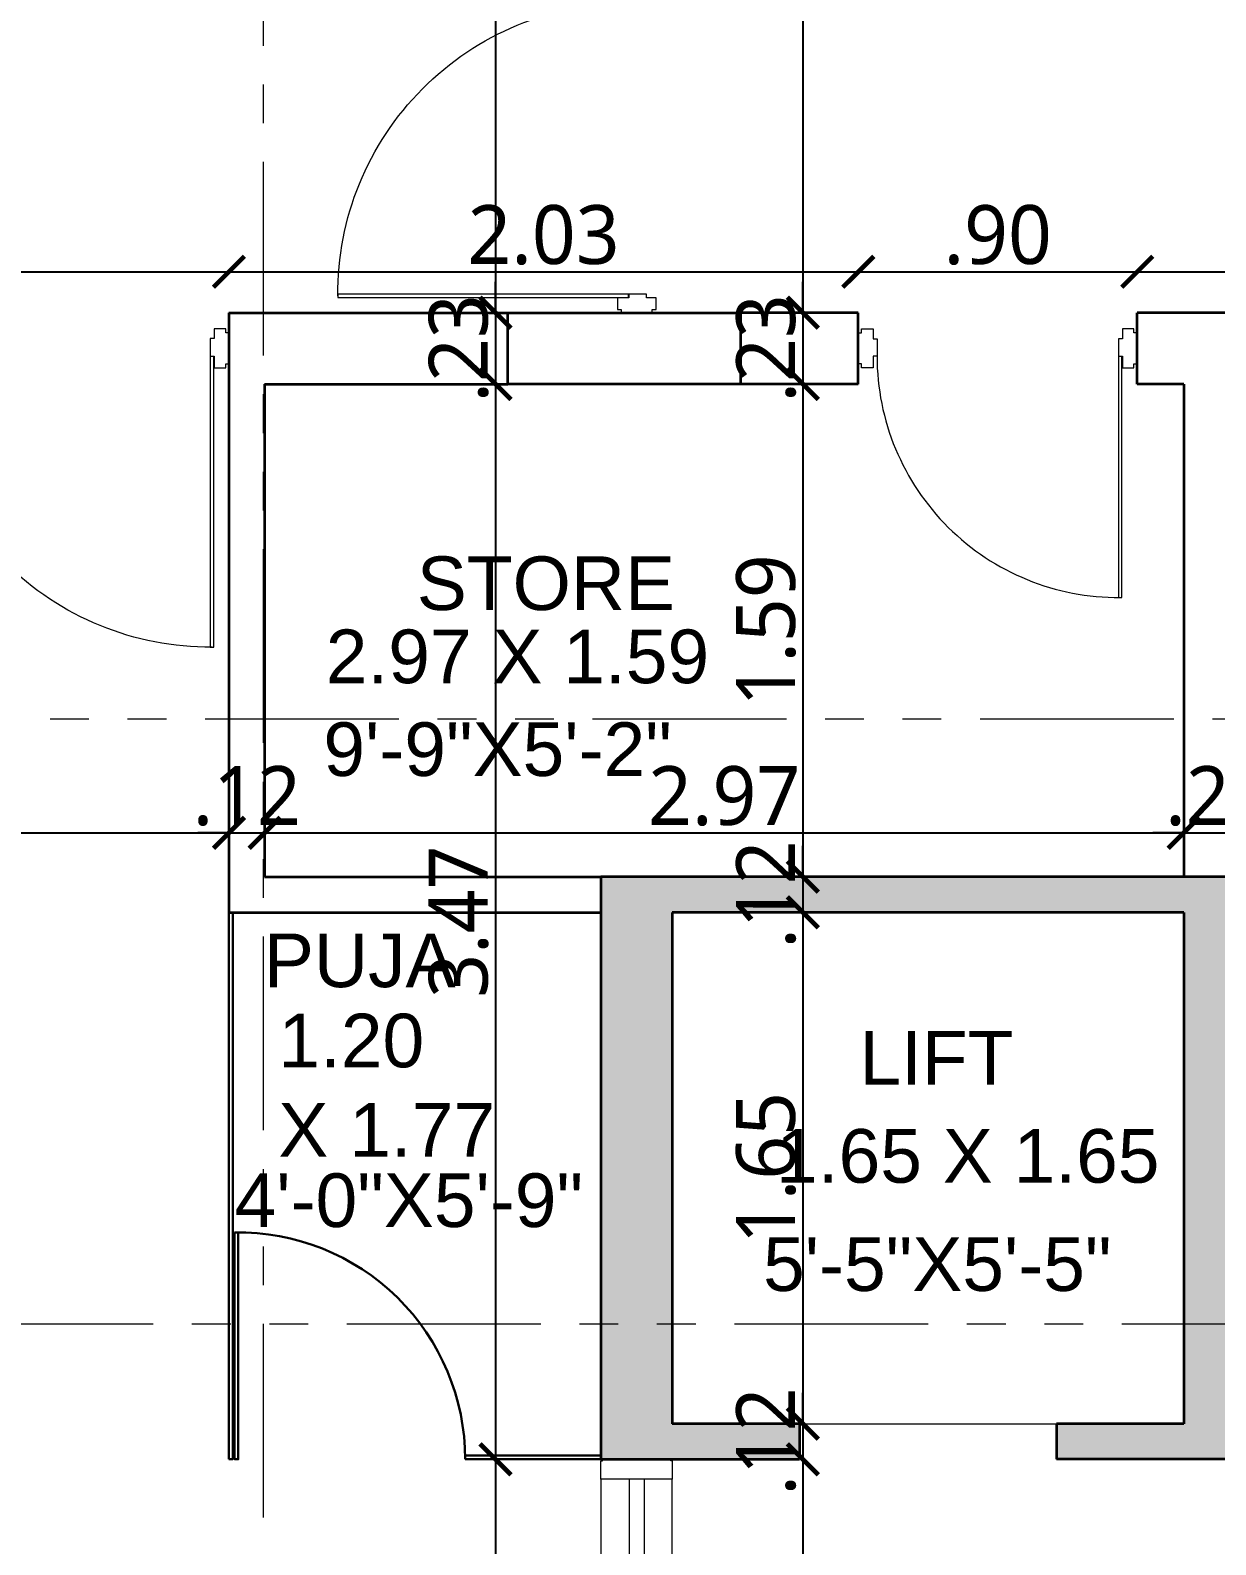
# Model space of a CAD drawing. Extents: x 2450 to 2649, y -7 to 131.
# Drawn here: x 2466.179 to 2470.003, y 34.163 to 39.05 of the extents above; entities that cross this region are included whole.
import ezdxf

# ---------------------------------------------------------------- set-up
doc = ezdxf.new("R2010")
doc.units = 0
doc.header["$MEASUREMENT"] = 0
doc.header["$PDMODE"] = 34
doc.linetypes.add('PHANTOM2', pattern=[1.25, 0.625, -0.125, 0.125, -0.125, 0.125, -0.125])
for name, color, linetype, lineweight in [('COLUMN', 5, 'Continuous', 35), ('DOOR-WINDOW', 35, 'Continuous', 13), ('DROP', 35, 'Continuous', 13), ('SECTION LINE', 3, 'PHANTOM2', 5), ('TEXT-1', 7, 'Continuous', 9), ('WALL', 30, 'Continuous', 35), ('WINDOW-LINE', 25, 'Continuous', 9)]:
    doc.layers.add(name, color=color, linetype=linetype, lineweight=lineweight)
for name, color, linetype, lineweight, true_color in [('COLUMN FILLING', 7, 'Continuous', 9, 0xc0bba0), ('HEATCH BEAM BOTTOM', 7, 'Continuous', 13, 0x92bdc9), ('INTERIOR', 7, 'Continuous', 9, 0x878b6f), ('WORKING DIM', 7, 'Continuous', 15, 0x292929)]:
    doc.layers.add(name, color=color, linetype=linetype, lineweight=lineweight, true_color=true_color)
doc.styles.add('ARIAL', font='arial.ttf')
doc.styles.get("Standard").update_dxf_attribs({"font": 'malgunsl.ttf'})
doc.dimstyles.new('R07', dxfattribs={"dimtxt": 0.19, "dimasz": 0.1, "dimexe": 0.18, "dimexo": 0.0625, "dimgap": 0.02, "dimtad": 1, "dimzin": 4, "dimdsep": 46, "dimtxsty": 'Standard', "dimblk": 'ARCHTICK', "dimcen": 0, "dimse1": 1, "dimse2": 1, "dimclrd": 256, "dimclre": 48, "dimclrt": 256, "dimadec": 0, "dimazin": 0, "dimtm": 1e-09, "dimtfac": 1, "dimtix": 1, "dimtmove": 1, "dimatfit": 3, "dimfxl": 0.18, "dimtolj": 1, "dimtzin": 0, "dimlwe": 15, "dimarcsym": 0})

# ---------------------------------------------------------------- blocks, each defined once
blk = doc.blocks.new('*U1789')
at = {"layer": 'DOOR-WINDOW'}
for points in [[(2075.8136, -39.8247), (2075.7136, -39.8247), (2075.7136, -39.8143), (2075.7011, -39.8143), (2075.7011, -39.7768), (2075.7323, -39.7768), (2075.7323, -39.7643), (2075.7886, -39.7643), (2075.7886, -39.7768), (2075.8261, -39.7768), (2075.8261, -39.8143), (2075.8136, -39.8143)], [(2076.728, -39.7755), (2075.7898, -39.7755), (2075.7898, -39.7643), (2076.728, -39.7643), (2076.728, -39.7755)]]:
    blk.add_lwpolyline(points, close=True, dxfattribs=at)
blk.add_arc((2075.7886, -39.7643), 0.9394, 359.6333, 90, dxfattribs=at)
at = {"layer": 'WINDOW-LINE'}
for p, q in [((2075.6488, -36.6047), (2075.6488, -38.8247)), ((2075.8788, -36.6047), (2075.8788, -38.8247))]:
    blk.add_line(p, q, dxfattribs=at)
at = {"layer": 'WINDOW-LINE', "color": 35, "true_color": 0x9d754d}
for p, q in [((2075.6999, -36.6686), (2075.6999, -38.7609)), ((2075.8276, -36.6686), (2075.8276, -38.7609))]:
    blk.add_line(p, q, dxfattribs=at)
at = {"layer": 'WINDOW-LINE', "color": 4, "true_color": 0x24ffff}
blk.add_line((2075.7638, -36.6686), (2075.7638, -38.7609), dxfattribs=at)
at = {"layer": 'WINDOW-LINE'}
for points in [[(2075.6488, -36.6047), (2075.8788, -36.6047), (2075.8788, -36.6047), (2075.6488, -36.6047)], [(2075.6488, -38.8247), (2075.8788, -38.8247), (2075.8788, -38.8247), (2075.6488, -38.8247)]]:
    blk.add_lwpolyline(points, close=True, dxfattribs=at)
at = {"layer": 'WINDOW-LINE', "color": 35, "true_color": 0x9d754d}
for points in [[(2075.6999, -36.6047), (2075.8276, -36.6047), (2075.8276, -36.6686), (2075.6999, -36.6686)], [(2075.6999, -38.8247), (2075.8276, -38.8247), (2075.8276, -38.7609), (2075.6999, -38.7609)]]:
    blk.add_lwpolyline(points, close=True, dxfattribs=at)
blk = doc.blocks.new('*U43')
at = {"layer": 'DOOR-WINDOW'}
for points in [[(2075.8136, -39.8247), (2075.7136, -39.8247), (2075.7136, -39.8143), (2075.7011, -39.8143), (2075.7011, -39.7768), (2075.7323, -39.7768), (2075.7323, -39.7643), (2075.7886, -39.7643), (2075.7886, -39.7768), (2075.8261, -39.7768), (2075.8261, -39.8143), (2075.8136, -39.8143)], [(2076.728, -39.7755), (2075.7898, -39.7755), (2075.7898, -39.7643), (2076.728, -39.7643), (2076.728, -39.7755)]]:
    blk.add_lwpolyline(points, close=True, dxfattribs=at)
blk.add_arc((2075.7886, -39.7643), 0.9394, 359.6333, 90, dxfattribs=at)
at = {"layer": 'WINDOW-LINE'}
for p, q in [((2075.6489, -36.0147), (2075.6488, -38.8247)), ((2075.8789, -36.0147), (2075.8788, -38.8247))]:
    blk.add_line(p, q, dxfattribs=at)
at = {"layer": 'WINDOW-LINE', "color": 35, "true_color": 0x9d754d}
for p, q in [((2075.7, -36.0786), (2075.6999, -38.7609)), ((2075.8278, -36.0786), (2075.8276, -38.7609))]:
    blk.add_line(p, q, dxfattribs=at)
at = {"layer": 'WINDOW-LINE', "color": 4, "true_color": 0x24ffff}
blk.add_line((2075.7639, -36.0786), (2075.7638, -38.7609), dxfattribs=at)
at = {"layer": 'WINDOW-LINE'}
for points in [[(2075.6489, -36.0147), (2075.8789, -36.0147), (2075.8789, -36.0147), (2075.6489, -36.0147)], [(2075.6488, -38.8247), (2075.8788, -38.8247), (2075.8788, -38.8247), (2075.6488, -38.8247)]]:
    blk.add_lwpolyline(points, close=True, dxfattribs=at)
at = {"layer": 'WINDOW-LINE', "color": 35, "true_color": 0x9d754d}
for points in [[(2075.7, -36.0147), (2075.8278, -36.0147), (2075.8278, -36.0786), (2075.7, -36.0786)], [(2075.6999, -38.8247), (2075.8276, -38.8247), (2075.8276, -38.7609), (2075.6999, -38.7609)]]:
    blk.add_lwpolyline(points, close=True, dxfattribs=at)
blk = doc.blocks.new('*U14')
at = {"layer": 'DOOR-WINDOW'}
for points in [[(0.0492, 0.804), (0.0492, 0.0263), (0.0605, 0.0263), (0.0605, 0.804), (0.0492, 0.804)], [(0, 0.05), (0, -0.05), (0.0105, -0.05), (0.0105, -0.0625), (0.048, -0.0625), (0.048, -0.0313), (0.0605, -0.0313), (0.0605, 0.025), (0.048, 0.025), (0.048, 0.0625), (0.0105, 0.0625), (0.0105, 0.05)], [(0.9, 0.05), (0.9, -0.05), (0.8895, -0.05), (0.8895, -0.0625), (0.852, -0.0625), (0.852, -0.0313), (0.8395, -0.0313), (0.8395, 0.025), (0.852, 0.025), (0.852, 0.0625), (0.8895, 0.0625), (0.8895, 0.05)]]:
    blk.add_lwpolyline(points, close=True, dxfattribs=at)
blk.add_arc((0.0605, 0.025), 0.779, 360, 90.3667, dxfattribs=at)
blk = doc.blocks.new('_ArchTick')
at = {"color": 0, "linetype": 'ByBlock', "const_width": 0.15}
blk.add_lwpolyline([(-0.5, -0.5), (0.5, 0.5)], dxfattribs=at)
blk = doc.blocks.new('*D3130')
at = {"layer": 'DEFPOINTS', "color": 0, "transparency": 16777216}
for p in [(2466.8276, 41.9485), (2467.6797, 38.1385), (2467.7201, 38.1385)]:
    blk.add_point(p, dxfattribs=at)
at = {"layer": 'WORKING DIM', "lineweight": -2, "transparency": 16777216}
blk.add_line((2467.6797, 41.9485), (2467.6797, 38.1385), dxfattribs=at)
at = {"layer": 'WORKING DIM', "lineweight": -2, "transparency": 16777216, "xscale": 0.1, "yscale": 0.1, "zscale": 0.1}
for p, rotation in [((2467.6797, 41.9485), 90), ((2467.6797, 38.1385), 270)]:
    blk.add_blockref('_ArchTick', p, dxfattribs=dict(at, rotation=rotation))
at = {"layer": 'WORKING DIM', "transparency": 16777216, "insert": (2467.5609, 40.0435), "char_height": 0.19, "attachment_point": 5, "rotation": 90}
blk.add_mtext('\\A1;3.81', dxfattribs=at)
blk = doc.blocks.new('*D3131')
at = {"layer": 'DEFPOINTS', "color": 0, "transparency": 16777216}
for p in [(2467.7201, 38.1385), (2467.6797, 37.9085), (2467.7201, 37.9085)]:
    blk.add_point(p, dxfattribs=at)
at = {"layer": 'WORKING DIM', "lineweight": -2, "transparency": 16777216}
for p, q in [((2467.6797, 38.1385), (2467.6797, 38.2385)), ((2467.6797, 38.1385), (2467.6797, 37.9085)), ((2467.6797, 37.9085), (2467.6797, 37.8085))]:
    blk.add_line(p, q, dxfattribs=at)
at = {"layer": 'WORKING DIM', "lineweight": -2, "transparency": 16777216, "xscale": 0.1, "yscale": 0.1, "zscale": 0.1}
for p, rotation in [((2467.6797, 38.1385), 270), ((2467.6797, 37.9085), 90)]:
    blk.add_blockref('_ArchTick', p, dxfattribs=dict(at, rotation=rotation))
at = {"layer": 'WORKING DIM', "transparency": 16777216, "insert": (2467.5614, 38.0235), "char_height": 0.19, "attachment_point": 5, "rotation": 90}
blk.add_mtext('\\A1;.23', dxfattribs=at)
blk = doc.blocks.new('*D3132')
at = {"layer": 'DEFPOINTS', "color": 0, "transparency": 16777216}
for p in [(2467.7201, 37.9085), (2467.6797, 34.4385), (2468.0201, 34.4385)]:
    blk.add_point(p, dxfattribs=at)
at = {"layer": 'WORKING DIM', "lineweight": -2, "transparency": 16777216}
blk.add_line((2467.6797, 37.9085), (2467.6797, 34.4385), dxfattribs=at)
at = {"layer": 'WORKING DIM', "lineweight": -2, "transparency": 16777216, "xscale": 0.1, "yscale": 0.1, "zscale": 0.1}
for p, rotation in [((2467.6797, 37.9085), 90), ((2467.6797, 34.4385), 270)]:
    blk.add_blockref('_ArchTick', p, dxfattribs=dict(at, rotation=rotation))
at = {"layer": 'WORKING DIM', "transparency": 16777216, "insert": (2467.5614, 36.1735), "char_height": 0.19, "attachment_point": 5, "rotation": 90}
blk.add_mtext('\\A1;3.47', dxfattribs=at)
blk = doc.blocks.new('*D3133')
at = {"layer": 'DEFPOINTS', "color": 0, "transparency": 16777216}
for p in [(2468.0201, 34.4385), (2467.6797, 32.5385), (2468.1351, 32.5385)]:
    blk.add_point(p, dxfattribs=at)
at = {"layer": 'WORKING DIM', "lineweight": -2, "transparency": 16777216}
blk.add_line((2467.6797, 34.4385), (2467.6797, 32.5385), dxfattribs=at)
at = {"layer": 'WORKING DIM', "lineweight": -2, "transparency": 16777216, "xscale": 0.1, "yscale": 0.1, "zscale": 0.1}
for p, rotation in [((2467.6797, 34.4385), 90), ((2467.6797, 32.5385), 270)]:
    blk.add_blockref('_ArchTick', p, dxfattribs=dict(at, rotation=rotation))
at = {"layer": 'WORKING DIM', "transparency": 16777216, "insert": (2467.5609, 33.4885), "char_height": 0.19, "attachment_point": 5, "rotation": 90}
blk.add_mtext('\\A1;1.90', dxfattribs=at)
blk = doc.blocks.new('*D3137')
at = {"layer": 'DEFPOINTS', "color": 0, "transparency": 16777216}
for p in [(2468.5502, 41.9485), (2468.4701, 38.1385), (2468.6716, 38.1385)]:
    blk.add_point(p, dxfattribs=at)
at = {"layer": 'WORKING DIM', "lineweight": -2, "transparency": 16777216}
blk.add_line((2468.6716, 41.9485), (2468.6716, 38.1385), dxfattribs=at)
at = {"layer": 'WORKING DIM', "lineweight": -2, "transparency": 16777216, "xscale": 0.1, "yscale": 0.1, "zscale": 0.1}
for p, rotation in [((2468.6716, 41.9485), 90), ((2468.6716, 38.1385), 270)]:
    blk.add_blockref('_ArchTick', p, dxfattribs=dict(at, rotation=rotation))
at = {"layer": 'WORKING DIM', "transparency": 16777216, "insert": (2468.5528, 40.0435), "char_height": 0.19, "attachment_point": 5, "rotation": 90}
blk.add_mtext('\\A1;3.81', dxfattribs=at)
blk = doc.blocks.new('*D3138')
at = {"layer": 'DEFPOINTS', "color": 0, "transparency": 16777216}
for p in [(2468.4701, 38.1385), (2468.4926, 37.9085), (2468.6716, 37.9085)]:
    blk.add_point(p, dxfattribs=at)
at = {"layer": 'WORKING DIM', "lineweight": -2, "transparency": 16777216}
for p, q in [((2468.6716, 38.1385), (2468.6716, 38.2385)), ((2468.6716, 38.1385), (2468.6716, 37.9085)), ((2468.6716, 37.9085), (2468.6716, 37.8085))]:
    blk.add_line(p, q, dxfattribs=at)
at = {"layer": 'WORKING DIM', "lineweight": -2, "transparency": 16777216, "xscale": 0.1, "yscale": 0.1, "zscale": 0.1}
for p, rotation in [((2468.6716, 38.1385), 270), ((2468.6716, 37.9085), 90)]:
    blk.add_blockref('_ArchTick', p, dxfattribs=dict(at, rotation=rotation))
at = {"layer": 'WORKING DIM', "transparency": 16777216, "insert": (2468.5533, 38.0235), "char_height": 0.19, "attachment_point": 5, "rotation": 90}
blk.add_mtext('\\A1;.23', dxfattribs=at)
blk = doc.blocks.new('*D3139')
at = {"layer": 'DEFPOINTS', "color": 0, "transparency": 16777216}
for p in [(2468.4926, 37.9085), (2468.4926, 36.3185), (2468.6716, 36.3185)]:
    blk.add_point(p, dxfattribs=at)
at = {"layer": 'WORKING DIM', "lineweight": -2, "transparency": 16777216}
blk.add_line((2468.6716, 37.9085), (2468.6716, 36.3185), dxfattribs=at)
at = {"layer": 'WORKING DIM', "lineweight": -2, "transparency": 16777216, "xscale": 0.1, "yscale": 0.1, "zscale": 0.1}
for p, rotation in [((2468.6716, 37.9085), 90), ((2468.6716, 36.3185), 270)]:
    blk.add_blockref('_ArchTick', p, dxfattribs=dict(at, rotation=rotation))
at = {"layer": 'WORKING DIM', "transparency": 16777216, "insert": (2468.5529, 37.1135), "char_height": 0.19, "attachment_point": 5, "rotation": 90}
blk.add_mtext('\\A1;1.59', dxfattribs=at)
blk = doc.blocks.new('*D3140')
at = {"layer": 'DEFPOINTS', "color": 0, "transparency": 16777216}
for p in [(2468.4926, 36.3185), (2468.6716, 36.2035), (2468.6716, 36.2035)]:
    blk.add_point(p, dxfattribs=at)
at = {"layer": 'WORKING DIM', "lineweight": -2, "transparency": 16777216}
for p, q in [((2468.6716, 36.3185), (2468.6716, 36.4185)), ((2468.6716, 36.3185), (2468.6716, 36.2035)), ((2468.6716, 36.2035), (2468.6716, 36.1035))]:
    blk.add_line(p, q, dxfattribs=at)
at = {"layer": 'WORKING DIM', "lineweight": -2, "transparency": 16777216, "xscale": 0.1, "yscale": 0.1, "zscale": 0.1}
for p, rotation in [((2468.6716, 36.3185), 270), ((2468.6716, 36.2035), 90)]:
    blk.add_blockref('_ArchTick', p, dxfattribs=dict(at, rotation=rotation))
at = {"layer": 'WORKING DIM', "transparency": 16777216, "insert": (2468.5531, 36.261), "char_height": 0.19, "attachment_point": 5, "rotation": 90}
blk.add_mtext('\\A1;.12', dxfattribs=at)
blk = doc.blocks.new('*D3141')
at = {"layer": 'DEFPOINTS', "color": 0, "transparency": 16777216}
for p in [(2468.6716, 36.2035), (2468.4551, 34.5535), (2468.6716, 34.5535)]:
    blk.add_point(p, dxfattribs=at)
at = {"layer": 'WORKING DIM', "lineweight": -2, "transparency": 16777216}
blk.add_line((2468.6716, 36.2035), (2468.6716, 34.5535), dxfattribs=at)
at = {"layer": 'WORKING DIM', "lineweight": -2, "transparency": 16777216, "xscale": 0.1, "yscale": 0.1, "zscale": 0.1}
for p, rotation in [((2468.6716, 36.2035), 90), ((2468.6716, 34.5535), 270)]:
    blk.add_blockref('_ArchTick', p, dxfattribs=dict(at, rotation=rotation))
at = {"layer": 'WORKING DIM', "transparency": 16777216, "insert": (2468.5529, 35.3785), "char_height": 0.19, "attachment_point": 5, "rotation": 90}
blk.add_mtext('\\A1;1.65', dxfattribs=at)
blk = doc.blocks.new('*D3142')
at = {"layer": 'DEFPOINTS', "color": 0, "transparency": 16777216}
for p in [(2468.4551, 34.5535), (2468.3401, 34.4385), (2468.6716, 34.4385)]:
    blk.add_point(p, dxfattribs=at)
at = {"layer": 'WORKING DIM', "lineweight": -2, "transparency": 16777216}
for p, q in [((2468.6716, 34.5535), (2468.6716, 34.6535)), ((2468.6716, 34.5535), (2468.6716, 34.4385)), ((2468.6716, 34.4385), (2468.6716, 34.3385))]:
    blk.add_line(p, q, dxfattribs=at)
at = {"layer": 'WORKING DIM', "lineweight": -2, "transparency": 16777216, "xscale": 0.1, "yscale": 0.1, "zscale": 0.1}
for p, rotation in [((2468.6716, 34.5535), 270), ((2468.6716, 34.4385), 90)]:
    blk.add_blockref('_ArchTick', p, dxfattribs=dict(at, rotation=rotation))
at = {"layer": 'WORKING DIM', "transparency": 16777216, "insert": (2468.5531, 34.496), "char_height": 0.19, "attachment_point": 5, "rotation": 90}
blk.add_mtext('\\A1;.12', dxfattribs=at)
blk = doc.blocks.new('*D3143')
at = {"layer": 'DEFPOINTS', "color": 0, "transparency": 16777216}
for p in [(2468.3401, 34.4385), (2468.3401, 32.5385), (2468.6716, 32.5385)]:
    blk.add_point(p, dxfattribs=at)
at = {"layer": 'WORKING DIM', "lineweight": -2, "transparency": 16777216}
blk.add_line((2468.6716, 34.4385), (2468.6716, 32.5385), dxfattribs=at)
at = {"layer": 'WORKING DIM', "lineweight": -2, "transparency": 16777216, "xscale": 0.1, "yscale": 0.1, "zscale": 0.1}
for p, rotation in [((2468.6716, 34.4385), 90), ((2468.6716, 32.5385), 270)]:
    blk.add_blockref('_ArchTick', p, dxfattribs=dict(at, rotation=rotation))
at = {"layer": 'WORKING DIM', "transparency": 16777216, "insert": (2468.5528, 33.4885), "char_height": 0.19, "attachment_point": 5, "rotation": 90}
blk.add_mtext('\\A1;1.90', dxfattribs=at)
blk = doc.blocks.new('*D3198')
at = {"layer": 'DEFPOINTS', "color": 0, "transparency": 16777216}
for p in [(2460.8228, 37.9085), (2466.8201, 36.4603), (2466.8201, 36.3185)]:
    blk.add_point(p, dxfattribs=at)
at = {"layer": 'WORKING DIM', "lineweight": -2, "transparency": 16777216}
blk.add_line((2460.8228, 36.4603), (2466.8201, 36.4603), dxfattribs=at)
at = {"layer": 'WORKING DIM', "lineweight": -2, "transparency": 16777216, "xscale": 0.1, "yscale": 0.1, "zscale": 0.1, "rotation": 180}
blk.add_blockref('_ArchTick', (2460.8228, 36.4603), dxfattribs=at)
at = {"layer": 'WORKING DIM', "lineweight": -2, "transparency": 16777216, "xscale": 0.1, "yscale": 0.1, "zscale": 0.1}
blk.add_blockref('_ArchTick', (2466.8201, 36.4603), dxfattribs=at)
at = {"layer": 'WORKING DIM', "transparency": 16777216, "insert": (2463.8215, 36.5786), "char_height": 0.19, "attachment_point": 5}
blk.add_mtext('\\A1;6.00', dxfattribs=at)
blk = doc.blocks.new('*D3199')
at = {"layer": 'DEFPOINTS', "color": 0, "transparency": 16777216}
for p in [(2466.9351, 36.4603), (2466.8201, 36.3185), (2466.9351, 36.3185)]:
    blk.add_point(p, dxfattribs=at)
at = {"layer": 'WORKING DIM', "lineweight": -2, "transparency": 16777216}
for p, q in [((2466.8201, 36.4603), (2466.7201, 36.4603)), ((2466.8201, 36.4603), (2466.9351, 36.4603)), ((2466.9351, 36.4603), (2467.0351, 36.4603))]:
    blk.add_line(p, q, dxfattribs=at)
at = {"layer": 'WORKING DIM', "lineweight": -2, "transparency": 16777216, "xscale": 0.1, "yscale": 0.1, "zscale": 0.1}
blk.add_blockref('_ArchTick', (2466.8201, 36.4603), dxfattribs=at)
at = {"layer": 'WORKING DIM', "lineweight": -2, "transparency": 16777216, "xscale": 0.1, "yscale": 0.1, "zscale": 0.1, "rotation": 180}
blk.add_blockref('_ArchTick', (2466.9351, 36.4603), dxfattribs=at)
at = {"layer": 'WORKING DIM', "transparency": 16777216, "insert": (2466.8776, 36.5788), "char_height": 0.19, "attachment_point": 5}
blk.add_mtext('\\A1;.12', dxfattribs=at)
blk = doc.blocks.new('*D3200')
at = {"layer": 'DEFPOINTS', "color": 0, "transparency": 16777216}
for p in [(2469.9001, 36.4603), (2466.9351, 36.3185), (2469.9001, 36.3185)]:
    blk.add_point(p, dxfattribs=at)
at = {"layer": 'WORKING DIM', "lineweight": -2, "transparency": 16777216}
blk.add_line((2466.9351, 36.4603), (2469.9001, 36.4603), dxfattribs=at)
at = {"layer": 'WORKING DIM', "lineweight": -2, "transparency": 16777216, "xscale": 0.1, "yscale": 0.1, "zscale": 0.1, "rotation": 180}
blk.add_blockref('_ArchTick', (2466.9351, 36.4603), dxfattribs=at)
at = {"layer": 'WORKING DIM', "lineweight": -2, "transparency": 16777216, "xscale": 0.1, "yscale": 0.1, "zscale": 0.1}
blk.add_blockref('_ArchTick', (2469.9001, 36.4603), dxfattribs=at)
at = {"layer": 'WORKING DIM', "transparency": 16777216, "insert": (2468.4176, 36.5786), "char_height": 0.19, "attachment_point": 5}
blk.add_mtext('\\A1;2.97', dxfattribs=at)
blk = doc.blocks.new('*D3201')
at = {"layer": 'DEFPOINTS', "color": 0, "transparency": 16777216}
for p in [(2470.1301, 36.4603), (2469.9001, 36.3185), (2470.1301, 36.3185)]:
    blk.add_point(p, dxfattribs=at)
at = {"layer": 'WORKING DIM', "lineweight": -2, "transparency": 16777216}
for p, q in [((2469.9001, 36.4603), (2469.8001, 36.4603)), ((2469.9001, 36.4603), (2470.1301, 36.4603)), ((2470.1301, 36.4603), (2470.2301, 36.4603))]:
    blk.add_line(p, q, dxfattribs=at)
at = {"layer": 'WORKING DIM', "lineweight": -2, "transparency": 16777216, "xscale": 0.1, "yscale": 0.1, "zscale": 0.1}
blk.add_blockref('_ArchTick', (2469.9001, 36.4603), dxfattribs=at)
at = {"layer": 'WORKING DIM', "lineweight": -2, "transparency": 16777216, "xscale": 0.1, "yscale": 0.1, "zscale": 0.1, "rotation": 180}
blk.add_blockref('_ArchTick', (2470.1301, 36.4603), dxfattribs=at)
at = {"layer": 'WORKING DIM', "transparency": 16777216, "insert": (2470.0151, 36.5786), "char_height": 0.19, "attachment_point": 5}
blk.add_mtext('\\A1;.23', dxfattribs=at)
blk = doc.blocks.new('*D3216')
at = {"layer": 'DEFPOINTS', "color": 0, "transparency": 16777216}
for p in [(2466.8196, 38.2706), (2466.8196, 38.1385), (2463.6001, 38.0235)]:
    blk.add_point(p, dxfattribs=at)
at = {"layer": 'WORKING DIM', "lineweight": -2, "transparency": 16777216}
blk.add_line((2463.6001, 38.2706), (2466.8196, 38.2706), dxfattribs=at)
at = {"layer": 'WORKING DIM', "lineweight": -2, "transparency": 16777216, "xscale": 0.1, "yscale": 0.1, "zscale": 0.1, "rotation": 180}
blk.add_blockref('_ArchTick', (2463.6001, 38.2706), dxfattribs=at)
at = {"layer": 'WORKING DIM', "lineweight": -2, "transparency": 16777216, "xscale": 0.1, "yscale": 0.1, "zscale": 0.1}
blk.add_blockref('_ArchTick', (2466.8196, 38.2706), dxfattribs=at)
at = {"layer": 'WORKING DIM', "transparency": 16777216, "insert": (2465.2098, 38.3889), "char_height": 0.19, "attachment_point": 5}
blk.add_mtext('\\A1;3.22', dxfattribs=at)
blk = doc.blocks.new('*D3217')
at = {"layer": 'DEFPOINTS', "color": 0, "transparency": 16777216}
for p in [(2468.8501, 38.2706), (2466.8196, 38.1385), (2468.8501, 38.1385)]:
    blk.add_point(p, dxfattribs=at)
at = {"layer": 'WORKING DIM', "lineweight": -2, "transparency": 16777216}
blk.add_line((2466.8196, 38.2706), (2468.8501, 38.2706), dxfattribs=at)
at = {"layer": 'WORKING DIM', "lineweight": -2, "transparency": 16777216, "xscale": 0.1, "yscale": 0.1, "zscale": 0.1, "rotation": 180}
blk.add_blockref('_ArchTick', (2466.8196, 38.2706), dxfattribs=at)
at = {"layer": 'WORKING DIM', "lineweight": -2, "transparency": 16777216, "xscale": 0.1, "yscale": 0.1, "zscale": 0.1}
blk.add_blockref('_ArchTick', (2468.8501, 38.2706), dxfattribs=at)
at = {"layer": 'WORKING DIM', "transparency": 16777216, "insert": (2467.8348, 38.3889), "char_height": 0.19, "attachment_point": 5}
blk.add_mtext('\\A1;2.03', dxfattribs=at)
blk = doc.blocks.new('*D3218')
at = {"layer": 'DEFPOINTS', "color": 0, "transparency": 16777216}
for p in [(2469.7501, 38.2706), (2468.8501, 38.1385), (2469.7501, 38.1385)]:
    blk.add_point(p, dxfattribs=at)
at = {"layer": 'WORKING DIM', "lineweight": -2, "transparency": 16777216}
blk.add_line((2468.8501, 38.2706), (2469.7501, 38.2706), dxfattribs=at)
at = {"layer": 'WORKING DIM', "lineweight": -2, "transparency": 16777216, "xscale": 0.1, "yscale": 0.1, "zscale": 0.1, "rotation": 180}
blk.add_blockref('_ArchTick', (2468.8501, 38.2706), dxfattribs=at)
at = {"layer": 'WORKING DIM', "lineweight": -2, "transparency": 16777216, "xscale": 0.1, "yscale": 0.1, "zscale": 0.1}
blk.add_blockref('_ArchTick', (2469.7501, 38.2706), dxfattribs=at)
at = {"layer": 'WORKING DIM', "transparency": 16777216, "insert": (2469.3001, 38.3889), "char_height": 0.19, "attachment_point": 5}
blk.add_mtext('\\A1;.90', dxfattribs=at)
blk = doc.blocks.new('*D3219')
at = {"layer": 'DEFPOINTS', "color": 0, "transparency": 16777216}
for p in [(2471.6001, 38.2706), (2469.7501, 38.1385), (2471.6001, 38.1385)]:
    blk.add_point(p, dxfattribs=at)
at = {"layer": 'WORKING DIM', "lineweight": -2, "transparency": 16777216}
blk.add_line((2469.7501, 38.2706), (2471.6001, 38.2706), dxfattribs=at)
at = {"layer": 'WORKING DIM', "lineweight": -2, "transparency": 16777216, "xscale": 0.1, "yscale": 0.1, "zscale": 0.1, "rotation": 180}
blk.add_blockref('_ArchTick', (2469.7501, 38.2706), dxfattribs=at)
at = {"layer": 'WORKING DIM', "lineweight": -2, "transparency": 16777216, "xscale": 0.1, "yscale": 0.1, "zscale": 0.1}
blk.add_blockref('_ArchTick', (2471.6001, 38.2706), dxfattribs=at)
at = {"layer": 'WORKING DIM', "transparency": 16777216, "insert": (2470.6751, 38.3895), "char_height": 0.19, "attachment_point": 5}
blk.add_mtext('\\A1;1.85', dxfattribs=at)

msp = doc.modelspace()

# ---------------------------------------------------------------- hatches: boundary and pattern name
at = {"layer": 'COLUMN FILLING'}
h = msp.add_hatch(color=256, dxfattribs=at)
h.dxf.hatch_style = 1
h.paths.add_polyline_path([(2469.4901, 34.5535), (2469.4901, 34.4385), (2470.1301, 34.4385), (2470.1301, 36.3185), (2468.0201, 36.3185), (2468.0201, 34.4385), (2468.6601, 34.4385), (2468.6601, 34.5535), (2468.2501, 34.5535), (2468.2501, 36.2035), (2469.9001, 36.2035), (2469.9001, 34.5535)])
at = {"layer": 'HEATCH BEAM BOTTOM', "ltscale": 10}
h = msp.add_hatch(dxfattribs=at)
h.set_pattern_fill('ANSI33', color=256, scale=0.5)
h.set_pattern_definition([(45, (0, 170.54396), (-0.0883883476, 0.0883883476), []), (45, (0.08839, 170.54396), (-0.0883883476, 0.0883883476), [0.0625, -0.03125])])
edge = h.paths.add_edge_path()
edge.add_line((2454.5824, 43.2164), (2455.4128, 43.2164))
edge.add_line((2455.4128, 43.2164), (2455.4128, 31.3135))
edge.add_line((2455.4128, 31.3135), (2460.5928, 31.3135))
edge.add_line((2460.5928, 31.3135), (2460.5928, 32.5385))
edge.add_line((2460.5928, 32.5385), (2467.0501, 32.5385))
edge.add_line((2467.0501, 32.5385), (2467.0501, 31.3135))
edge.add_line((2467.0501, 31.3135), (2471.3301, 31.3135))
edge.add_line((2471.3301, 31.3135), (2471.3301, 31.0835))
edge.add_line((2471.3301, 31.0835), (2471.3301, 27.1285))
edge.add_line((2471.3301, 27.1285), (2473.6501, 27.1285))
edge.add_line((2473.6501, 27.1285), (2473.6501, 31.0785))
edge.add_line((2473.6501, 31.0785), (2472.8201, 31.0835))
edge.add_line((2472.8201, 31.0835), (2472.8201, 31.3135))
edge.add_line((2472.8201, 31.3135), (2472.8201, 42.1785))
edge.add_line((2472.8201, 42.1785), (2473.6501, 42.1785))
edge.add_line((2473.6501, 42.1785), (2473.6501, 27.1285))
edge.add_line((2473.6501, 27.1285), (2454.5828, 27.1285))
edge.add_line((2454.5828, 27.1285), (2454.5828, 43.1987))

# ---------------------------------------------------------------- linework, layer by layer
at = {"layer": 'COLUMN', "ltscale": 10}
for p, q in [((2468.0201, 36.3185), (2468.0201, 34.4385)), ((2470.1301, 36.3185), (2468.0201, 36.3185)), ((2468.2501, 36.2035), (2468.2501, 34.5535)), ((2469.9001, 36.2035), (2468.2501, 36.2035)), ((2469.9001, 36.2035), (2469.9001, 34.5535)), ((2468.6601, 34.5535), (2468.2501, 34.5535)), ((2468.6601, 34.5535), (2468.6601, 34.4385)), ((2469.9001, 34.5535), (2469.4901, 34.5535)), ((2469.4901, 34.5535), (2469.4901, 34.4385)), ((2468.0201, 34.4385), (2468.6601, 34.4385)), ((2470.1301, 34.4385), (2469.4901, 34.4385))]:
    msp.add_line(p, q, dxfattribs=at)
at = {"layer": 'COLUMN'}
msp.add_lwpolyline([(2467.7201, 37.9085), (2467.7201, 38.1385), (2468.4701, 38.1385), (2468.4701, 37.9085)], close=True, dxfattribs=at)
at = {"layer": 'DROP'}
msp.add_line((2468.6601, 34.5535), (2469.4901, 34.5535), dxfattribs=at)
at = {"layer": 'INTERIOR', "color": 152, "true_color": 0x2776bb}
for p, q in [((2466.8201, 34.5185), (2466.8201, 36.2035)), ((2466.8201, 34.4385), (2466.8201, 34.5185))]:
    msp.add_line(p, q, dxfattribs=at)
at = {"layer": 'SECTION LINE'}
for points in [[(2468.1987, 23.0002), (2466.9311, 23.0002), (2466.9311, 47.2995), (2467.9913, 47.2995)], [(2477.3681, 38.0097), (2477.3681, 36.8265), (2450.7589, 36.8265), (2450.7589, 37.6988)], [(2450.9507, 35.7485), (2450.9507, 34.8756), (2477.4606, 34.8756), (2477.4606, 35.7566)]]:
    msp.add_lwpolyline(points, dxfattribs=at)
at = {"layer": 'WALL'}
for p, q in [((2466.8201, 38.1385), (2466.8201, 36.2035)), ((2466.8201, 38.1385), (2467.7201, 38.1385)), ((2468.8501, 38.1385), (2468.4701, 38.1385)), ((2468.8501, 37.9085), (2468.8501, 38.1385)), ((2471.6001, 38.1385), (2469.7501, 38.1385)), ((2469.7501, 37.9085), (2469.7501, 38.1385)), ((2466.9351, 37.9085), (2466.9351, 36.3185)), ((2466.9351, 37.9085), (2467.7201, 37.9085)), ((2468.8501, 37.9085), (2468.4701, 37.9085)), ((2469.9001, 37.9085), (2469.7501, 37.9085)), ((2469.9001, 37.9085), (2469.9001, 36.3185)), ((2466.9351, 36.3185), (2468.0201, 36.3185)), ((2466.8201, 36.2035), (2468.0201, 36.2035))]:
    msp.add_line(p, q, dxfattribs=at)
at = {"layer": 'WINDOW-LINE', "color": 35, "true_color": 0x9d754d}
for p, q in [((2468.0201, 34.4335), (2468.0251, 34.4335)), ((2468.0251, 34.4335), (2468.0251, 34.4385)), ((2468.2451, 34.4335), (2468.2451, 34.4385)), ((2468.2501, 34.4335), (2468.2451, 34.4335)), ((2468.0201, 34.3746), (2468.0201, 33.9024)), ((2468.1106, 34.3746), (2468.1106, 33.9024)), ((2468.1596, 34.3746), (2468.1596, 33.9024)), ((2468.2501, 33.9024), (2468.2501, 34.3746))]:
    msp.add_line(p, q, dxfattribs=at)
at = {"layer": 'WINDOW-LINE', "color": 4, "lineweight": 30, "true_color": 0x24ffff}
for points in [[(2466.8201, 34.4385), (2466.8321, 34.4385), (2466.8321, 36.2035), (2466.8201, 36.2035)], [(2467.5821, 34.4385), (2467.5821, 34.4505), (2468.0201, 34.4505), (2468.0201, 34.4385)]]:
    msp.add_lwpolyline(points, close=True, dxfattribs=at)
msp.add_lwpolyline([(2466.8499, 35.1707), (2466.8499, 34.4385), (2466.8379, 34.4385), (2466.8379, 35.1706)], dxfattribs=at)
at = {"layer": 'WINDOW-LINE', "color": 35, "true_color": 0x9d754d}
for points in [[(2468.2501, 34.4335), (2468.2501, 34.3746), (2468.0201, 34.3746), (2468.0201, 34.4335)], [(2468.0251, 34.4385), (2468.2451, 34.4385)]]:
    msp.add_lwpolyline(points, dxfattribs=at)
at = {"layer": 'WINDOW-LINE', "color": 4, "lineweight": 30, "true_color": 0x24ffff}
msp.add_arc((2466.8499, 34.4385), 0.7322, 0, 90.939, dxfattribs=at)

# ---------------------------------------------------------------- block references
at = {"layer": 'DOOR-WINDOW', "xscale": -1}
msp.add_blockref('*U43', (4543.899, 77.9632), dxfattribs=at)
at = {"layer": 'WALL', "xscale": -1, "rotation": 90}
msp.add_blockref('*U1789', (2426.9953, 2113.7872), dxfattribs=at)
at = {"layer": 'WINDOW-LINE', "rotation": 180}
msp.add_blockref('*U14', (2469.7501, 38.0235), dxfattribs=at)

# ---------------------------------------------------------------- texts
at = {"layer": 'TEXT-1', "color": 18, "ltscale": 10, "true_color": 0x000000, "width": 1.998194, "attachment_point": 1, "style": 'ARIAL'}
for s, insert, char_height in [('\\A1;STORE', (2467.426, 37.3521), 0.17311), ('\\A1;2.97 X 1.59', (2467.1322, 37.1161), 0.173107), ('\\A1;PUJA', (2466.9328, 36.1352), 0.17311), ('\\A1;1.20 \\PX 1.77', (2466.9793, 35.8765), 0.17311), ('\\A1;LIFT', (2468.8538, 35.8203), 0.17311), ('\\A1;1.65 X 1.65', (2468.585, 35.5042), 0.173107)]:
    msp.add_mtext(s, dxfattribs=dict(at, insert=insert, char_height=char_height))
at = {"layer": 'TEXT-1', "color": 146, "ltscale": 10, "true_color": 0x105689, "char_height": 0.173107, "width": 1.998194, "attachment_point": 1, "style": 'ARIAL'}
for s, insert in [('\\A1;9\'-9"X5\'-2"', (2467.1245, 36.8167)), ('\\A1;4\'-0"X5\'-9"', (2466.8382, 35.3612)), ('\\A1;5\'-5"X5\'-5"', (2468.543, 35.1549))]:
    msp.add_mtext(s, dxfattribs=dict(at, insert=insert))

# ---------------------------------------------------------------- dimensions: what is measured, and where the dimension line sits
at = {"layer": 'WORKING DIM'}
for base, p1, p2, picture, middle in [((2467.6797, 38.1385), (2466.8276, 41.9485), (2467.7201, 38.1385), '*D3130', (2467.5609, 40.0435)), ((2468.6716, 38.1385), (2468.5502, 41.9485), (2468.4701, 38.1385), '*D3137', (2468.5528, 40.0435)), ((2467.6797, 37.9085), (2467.7201, 38.1385), (2467.7201, 37.9085), '*D3131', (2467.5614, 38.0235)), ((2468.6716, 37.9085), (2468.4701, 38.1385), (2468.4926, 37.9085), '*D3138', (2468.5533, 38.0235)), ((2467.6797, 34.4385), (2467.7201, 37.9085), (2468.0201, 34.4385), '*D3132', (2467.5614, 36.1735)), ((2468.6716, 36.3185), (2468.4926, 37.9085), (2468.4926, 36.3185), '*D3139', (2468.5529, 37.1135)), ((2468.6716198906, 36.2034646522), (2468.4925772379, 36.3184646522), (2468.6716198905, 36.2034646522), '*D3140', (2468.553132467, 36.2609646522)), ((2468.6716, 34.5535), (2468.6716, 36.2035), (2468.4551, 34.5535), '*D3141', (2468.5529, 35.3785)), ((2468.6716198906, 34.4384646522), (2468.4550772379, 34.5534646522), (2468.3400772379, 34.4384646522), '*D3142', (2468.553132467, 34.4959646522)), ((2467.6797, 32.5385), (2468.0201, 34.4385), (2468.1351, 32.5385), '*D3133', (2467.5609, 33.4885)), ((2468.6716, 32.5385), (2468.3401, 34.4385), (2468.3401, 32.5385), '*D3143', (2468.5528, 33.4885))]:
    dim = msp.add_linear_dim(base=base, p1=p1, p2=p2, angle=90, dimstyle='R07', override={"dimpost": '\\X'}, dxfattribs=at)
    dim.commit()
    dim.dimension.update_dxf_attribs({"geometry": picture, "text_midpoint": middle})
for base, p1, p2, picture, middle in [((2466.8196, 38.2706), (2463.6001, 38.0235), (2466.8196, 38.1385), '*D3216', (2465.2098, 38.3889)), ((2468.8501, 38.2706), (2466.8196, 38.1385), (2468.8501, 38.1385), '*D3217', (2467.8348, 38.3889)), ((2469.7501, 38.2706), (2468.8501, 38.1385), (2469.7501, 38.1385), '*D3218', (2469.3001, 38.3889)), ((2471.6001, 38.2706), (2469.7501, 38.1385), (2471.6001, 38.1385), '*D3219', (2470.6751, 38.3895)), ((2466.8201, 36.4603), (2460.8228, 37.9085), (2466.8201, 36.3185), '*D3198', (2463.8215, 36.5786)), ((2466.9350772379, 36.4603415648), (2466.8200772379, 36.3184646522), (2466.9350772379, 36.3184646522), '*D3199', (2466.8775772379, 36.5788289883)), ((2469.9000772379, 36.4603415648), (2466.9350772379, 36.3184646522), (2469.9000772379, 36.3184646522), '*D3200', (2468.4175772379, 36.5785706607)), ((2470.1301, 36.4603), (2469.9001, 36.3185), (2470.1301, 36.3185), '*D3201', (2470.0151, 36.5786))]:
    dim = msp.add_linear_dim(base=base, p1=p1, p2=p2, dimstyle='R07', override={"dimpost": '\\X'}, dxfattribs=at)
    dim.commit()
    dim.dimension.update_dxf_attribs({"geometry": picture, "text_midpoint": middle})

doc.saveas('drawing.dxf')
